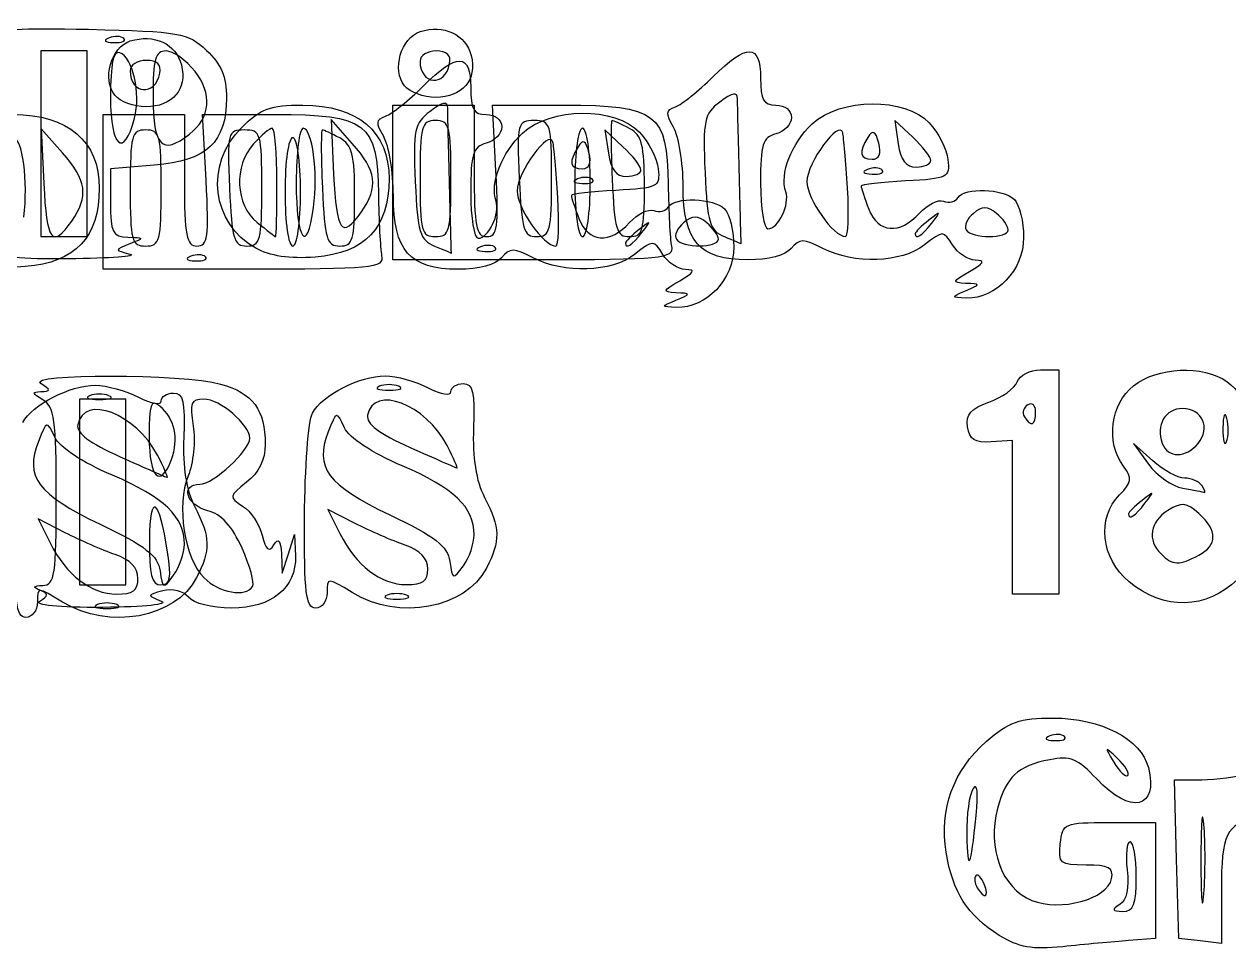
# Model space of a CAD drawing. Extents: x 2.03 to 5.39, y 7.1 to 8.91.
# Drawn here: x 2.988 to 3.507, y 7.125 to 7.524 of the extents above; entities that cross this region are included whole.
import ezdxf

# ---------------------------------------------------------------- set-up
doc = ezdxf.new("R2010")
doc.units = 0
doc.layers.add('Layer_1', color=7, linetype='CONTINUOUS')

msp = doc.modelspace()

# ---------------------------------------------------------------- linework, layer by layer
at = {"layer": 'Layer_1', "color": 7}
for p, q in [((3.031434, 7.517812), (3.031434, 7.517811)), ((3.00567, 7.512464), (2.99567, 7.512464)), ((2.99567, 7.512464), (2.99567, 7.472464)), ((3.01567, 7.512464), (3.00567, 7.512464)), ((3.01567, 7.472464), (3.01567, 7.512464)), ((3.171747, 7.506907), (3.171747, 7.506907)), ((3.046928, 7.502859), (3.046928, 7.502859)), ((3.152372, 7.497421), (3.152372, 7.497421)), ((3.027552, 7.493373), (3.027552, 7.493373)), ((3.147336, 7.455797), (3.147336, 7.489131)), ((3.147336, 7.489131), (3.164836, 7.489131)), ((3.164836, 7.489131), (3.182336, 7.489131)), ((3.182336, 7.489131), (3.182336, 7.460797)), ((3.191685, 7.460797), (3.190198, 7.489131)), ((3.190198, 7.489131), (3.221267, 7.489131)), ((3.022517, 7.451749), (3.022517, 7.485083)), ((3.022517, 7.485083), (3.040017, 7.485083)), ((3.036033, 7.483515), (3.036033, 7.483515)), ((3.040017, 7.485083), (3.057517, 7.485083)), ((3.057517, 7.485083), (3.057517, 7.456749)), ((3.066865, 7.456749), (3.065378, 7.485083)), ((3.065378, 7.485083), (3.096447, 7.485083)), ((3.005017, 7.468586), (2.99585, 7.478862)), ((2.99585, 7.478862), (2.996957, 7.455306)), ((3.129836, 7.472634), (3.12067, 7.48291)), ((3.12067, 7.48291), (3.121776, 7.459354)), ((3.24642, 7.471213), (3.238658, 7.478506)), ((3.238658, 7.478506), (3.240132, 7.468461)), ((3.37124, 7.475261), (3.363478, 7.482554)), ((3.363478, 7.482554), (3.364952, 7.472509)), ((3.059696, 7.476631), (3.059696, 7.476631)), ((2.99567, 7.472464), (2.99567, 7.432464)), ((3.01567, 7.432464), (3.01567, 7.472464)), ((3.01567, 7.472464), (3.01567, 7.472464)), ((3.231742, 7.468698), (3.231742, 7.468698)), ((3.356562, 7.472746), (3.356562, 7.472746)), ((3.044557, 7.463205), (3.02567, 7.461639)), ((3.379003, 7.465216), (3.379003, 7.465216)), ((3.02567, 7.461639), (3.02567, 7.447051)), ((3.172336, 7.457464), (3.172336, 7.457464)), ((3.21567, 7.457464), (3.21567, 7.457464)), ((3.254183, 7.461168), (3.254183, 7.461168)), ((3.296573, 7.458297), (3.296574, 7.458297)), ((3.3581, 7.461145), (3.3581, 7.461145)), ((3.047517, 7.453416), (3.047517, 7.453416)), ((3.09085, 7.453416), (3.09085, 7.453416)), ((3.097337, 7.455797), (3.097336, 7.455797)), ((3.147336, 7.422464), (3.147336, 7.455797)), ((3.147336, 7.455797), (3.147336, 7.455797)), ((3.171753, 7.454249), (3.171754, 7.454249)), ((3.232336, 7.455797), (3.232336, 7.455797)), ((3.23328, 7.457097), (3.23328, 7.457097)), ((3.25567, 7.454014), (3.25567, 7.454014)), ((3.34314, 7.453297), (3.34314, 7.453297)), ((3.022517, 7.418416), (3.022517, 7.451749)), ((3.022517, 7.451749), (3.022517, 7.451749)), ((3.107516, 7.451749), (3.107516, 7.451749)), ((3.13085, 7.449965), (3.13085, 7.449965)), ((3.21832, 7.449249), (3.218321, 7.449249)), ((3.113122, 7.444964), (3.113122, 7.444964)), ((3.133814, 7.443206), (3.133814, 7.443206)), ((3.008994, 7.439158), (3.008994, 7.439158)), ((3.379428, 7.438297), (3.379428, 7.438297)), ((2.99567, 7.432464), (3.00567, 7.432464)), ((3.00567, 7.432464), (3.01567, 7.432464)), ((3.254608, 7.434249), (3.254608, 7.434249)), ((3.412336, 7.435389), (3.412336, 7.435389)), ((3.088254, 7.427469), (3.088254, 7.427469)), ((3.191434, 7.427812), (3.191434, 7.427811)), ((3.287516, 7.431341), (3.287516, 7.431341)), ((3.066614, 7.423763), (3.066614, 7.423763)), ((3.207875, 7.422464), (3.147336, 7.422464)), ((3.083055, 7.418416), (3.022517, 7.418416)), ((3.394004, 7.409131), (3.394003, 7.409131)), ((3.269184, 7.405083), (3.269183, 7.405083)), ((3.426206, 7.375082), (3.434183, 7.375082)), ((3.434183, 7.375082), (3.434183, 7.326749)), ((3.149836, 7.368005), (3.149836, 7.368005)), ((3.022337, 7.362464), (3.012337, 7.362464)), ((3.012337, 7.362464), (3.012337, 7.322464)), ((3.032337, 7.362464), (3.022337, 7.362464)), ((3.025017, 7.363957), (3.025017, 7.363957)), ((3.032337, 7.322464), (3.032337, 7.362464)), ((3.424183, 7.356946), (3.424183, 7.356946)), ((3.506493, 7.354186), (3.506493, 7.354186)), ((3.414183, 7.344671), (3.40502, 7.344043)), ((3.414183, 7.311544), (3.414183, 7.344671)), ((3.474666, 7.335916), (3.466385, 7.343416)), ((3.466385, 7.343416), (3.472784, 7.334458)), ((3.494148, 7.343372), (3.494148, 7.343374)), ((3.045866, 7.338385), (3.045866, 7.338385)), ((3.170686, 7.342433), (3.170686, 7.342433)), ((3.051946, 7.336506), (3.051946, 7.336506)), ((3.012337, 7.322464), (3.012337, 7.282464)), ((3.032337, 7.282464), (3.032337, 7.322464)), ((3.032337, 7.322464), (3.032337, 7.322464)), ((3.434183, 7.326749), (3.434183, 7.278416)), ((3.49585, 7.325083), (3.49585, 7.325083)), ((3.471275, 7.317583), (3.471275, 7.317583)), ((3.131012, 7.308956), (3.119275, 7.31494)), ((3.119275, 7.31494), (3.124499, 7.304535)), ((3.006192, 7.304908), (2.994455, 7.310892)), ((2.994455, 7.310892), (2.999679, 7.300487)), ((3.109257, 7.311484), (3.109257, 7.311483)), ((3.414183, 7.311543), (3.414183, 7.311544)), ((3.414183, 7.278416), (3.414183, 7.311543)), ((3.102337, 7.295797), (3.105005, 7.304131)), ((3.105005, 7.304131), (3.105338, 7.294964)), ((3.182336, 7.304026), (3.182336, 7.304026)), ((3.050263, 7.296631), (3.050263, 7.296631)), ((3.057517, 7.299978), (3.057517, 7.299978)), ((3.099284, 7.295797), (3.099668, 7.287464)), ((3.099668, 7.287464), (3.102337, 7.295797)), ((3.494402, 7.295199), (3.494402, 7.2952)), ((3.162336, 7.289304), (3.162336, 7.289304)), ((3.012337, 7.282464), (3.022337, 7.282464)), ((3.022337, 7.282464), (3.032337, 7.282464)), ((3.037517, 7.285256), (3.037517, 7.285256)), ((3.086913, 7.281778), (3.086913, 7.281778)), ((3.464439, 7.283712), (3.464439, 7.283712)), ((3.15317, 7.278005), (3.15317, 7.278005)), ((3.424183, 7.278416), (3.414183, 7.278416)), ((3.434183, 7.278416), (3.424183, 7.278416)), ((2.995213, 7.275445), (2.995214, 7.275445)), ((3.02835, 7.273957), (3.02835, 7.273957)), ((3.436614, 7.217097), (3.436614, 7.217097)), ((3.459445, 7.207662), (3.459445, 7.207662)), ((3.4849, 7.164249), (3.48395, 7.198415)), ((3.48395, 7.198415), (3.49365, 7.198415)), ((3.398548, 7.183032), (3.398548, 7.183032)), ((3.45585, 7.180083), (3.47585, 7.180083)), ((3.47585, 7.180083), (3.47585, 7.155083)), ((3.496615, 7.17935), (3.496619, 7.17935)), ((3.48585, 7.130082), (3.4849, 7.164249)), ((3.467516, 7.156749), (3.467516, 7.156749)), ((3.402, 7.15356), (3.402, 7.15356)), ((3.47585, 7.155083), (3.47585, 7.130083)), ((3.504183, 7.15112), (3.504183, 7.127973)), ((3.408531, 7.13145), (3.408531, 7.13145)), ((3.47585, 7.130083), (3.464183, 7.129202)), ((3.495016, 7.129028), (3.48585, 7.130082)), ((3.504183, 7.127973), (3.495016, 7.129028))]:
    msp.add_line(p, q, dxfattribs=at)
for points in [[(2.979004, 7.519343), (2.975476, 7.521772), (2.986442, 7.522493), (3.016237, 7.521792)], [(3.016237, 7.521792), (3.055651, 7.520864), (3.059045, 7.520258), (3.067071, 7.512716)], [(3.034191, 7.516752), (3.044383, 7.519987), (3.053944, 7.515529), (3.056214, 7.506484)], [(3.152372, 7.497421), (3.146793, 7.504143), (3.150781, 7.518188), (3.159011, 7.5208)], [(3.159011, 7.5208), (3.169203, 7.524035), (3.178764, 7.519577), (3.181034, 7.510532)], [(3.027552, 7.493373), (3.021973, 7.500095), (3.025961, 7.51414), (3.034191, 7.516752)], [(3.025045, 7.518075), (3.022386, 7.51701), (3.023176, 7.516221), (3.027059, 7.516061)], [(3.031434, 7.517811), (3.030326, 7.518919), (3.027451, 7.519037), (3.025045, 7.518075)], [(3.027059, 7.516061), (3.030573, 7.515916), (3.032541, 7.516704), (3.031434, 7.517812)], [(3.28517, 7.501333), (3.299804, 7.51592), (3.30567, 7.515767), (3.30567, 7.500798)], [(3.029655, 7.511691), (3.026851, 7.512626), (3.02567, 7.506927), (3.02567, 7.492464)], [(3.036033, 7.483515), (3.038861, 7.494089), (3.035303, 7.509809), (3.029655, 7.511691)], [(3.049594, 7.512464), (3.044983, 7.512464), (3.044003, 7.50896), (3.044003, 7.492464)], [(3.062153, 7.503607), (3.058321, 7.508478), (3.05267, 7.512464), (3.049594, 7.512464)], [(3.067071, 7.512716), (3.073321, 7.506843), (3.07567, 7.501253), (3.07567, 7.492252)], [(3.165914, 7.512464), (3.162113, 7.512464), (3.159003, 7.510464), (3.159003, 7.50802)], [(3.16035, 7.497285), (3.174984, 7.511872), (3.18085, 7.511719), (3.18085, 7.496749)], [(3.181034, 7.510532), (3.183684, 7.499972), (3.1773, 7.492464), (3.16567, 7.492464)], [(3.171747, 7.506907), (3.172474, 7.510654), (3.170574, 7.512464), (3.165914, 7.512464)], [(3.041094, 7.508416), (3.037293, 7.508416), (3.034183, 7.506416), (3.034183, 7.503972)], [(3.056214, 7.506484), (3.058865, 7.495924), (3.05248, 7.488416), (3.04085, 7.488416)], [(3.046928, 7.502859), (3.047654, 7.506606), (3.045754, 7.508416), (3.041094, 7.508416)], [(3.159003, 7.50802), (3.159003, 7.497811), (3.169801, 7.496868), (3.171747, 7.506907)], [(3.034183, 7.503972), (3.034183, 7.493762), (3.044981, 7.49282), (3.046928, 7.502859)], [(3.059696, 7.476631), (3.068786, 7.483776), (3.069716, 7.493992), (3.062153, 7.503607)], [(3.269003, 7.488435), (3.271753, 7.489408), (3.279028, 7.495211), (3.28517, 7.501333)], [(3.30567, 7.500798), (3.30567, 7.491353), (3.30694, 7.489131), (3.312336, 7.489131)], [(3.144183, 7.484387), (3.146933, 7.485359), (3.154208, 7.491163), (3.16035, 7.497285)], [(3.16567, 7.492464), (3.160619, 7.492464), (3.154635, 7.494695), (3.152372, 7.497421)], [(3.18085, 7.496749), (3.18085, 7.487305), (3.18212, 7.485083), (3.187517, 7.485083)], [(3.29574, 7.491786), (3.295685, 7.494947), (3.293653, 7.494591), (3.28817, 7.490465)], [(3.02567, 7.492464), (3.02567, 7.470773), (3.031321, 7.465893), (3.036033, 7.483515)], [(3.04085, 7.488416), (3.035799, 7.488416), (3.029815, 7.490647), (3.027552, 7.493373)], [(3.044003, 7.492464), (3.044003, 7.471332), (3.047924, 7.467377), (3.059696, 7.476631)], [(3.07567, 7.492252), (3.07567, 7.473109), (3.06706, 7.465071), (3.044557, 7.463205)], [(3.08208, 7.479387), (3.090251, 7.487558), (3.094514, 7.489131), (3.108491, 7.489131)], [(3.108491, 7.489131), (3.13226, 7.489131), (3.14567, 7.47767), (3.14567, 7.457354)], [(3.17092, 7.487738), (3.170865, 7.490899), (3.168833, 7.490543), (3.16335, 7.486416)], [(3.203138, 7.477034), (3.215321, 7.488325), (3.243088, 7.48856), (3.253516, 7.47746)], [(3.221267, 7.489131), (3.260939, 7.489131), (3.26555, 7.485604), (3.265925, 7.454964)], [(3.28817, 7.490465), (3.281367, 7.485345), (3.280772, 7.482523), (3.281774, 7.460101)], [(3.296574, 7.458297), (3.296154, 7.474339), (3.295779, 7.489409), (3.29574, 7.491786)], [(3.312336, 7.489131), (3.316214, 7.489131), (3.319003, 7.486909), (3.319003, 7.483819)], [(3.327958, 7.481082), (3.340141, 7.492373), (3.367908, 7.492608), (3.378335, 7.481508)], [(2.983671, 7.485083), (3.007441, 7.485083), (3.02085, 7.473622), (3.02085, 7.453306)], [(3.096447, 7.485083), (3.136119, 7.485083), (3.14073, 7.481555), (3.141105, 7.450916)], [(3.14335, 7.475563), (3.139891, 7.481422), (3.140032, 7.48292), (3.144183, 7.484387)], [(3.16335, 7.486416), (3.156547, 7.481297), (3.155952, 7.478475), (3.156954, 7.456053)], [(3.171754, 7.454249), (3.171334, 7.470291), (3.170959, 7.485361), (3.17092, 7.487738)], [(3.187517, 7.485083), (3.191394, 7.485083), (3.194183, 7.482861), (3.194183, 7.479771)], [(3.26817, 7.479612), (3.264711, 7.48547), (3.264852, 7.486969), (3.269003, 7.488435)], [(3.319003, 7.483819), (3.319003, 7.480897), (3.316003, 7.477722), (3.312336, 7.476763)], [(3.04085, 7.478416), (3.034776, 7.478416), (3.034183, 7.476194), (3.034183, 7.453416)], [(3.047517, 7.453416), (3.047517, 7.476194), (3.046924, 7.478416), (3.04085, 7.478416)], [(3.088254, 7.427469), (3.0692, 7.43821), (3.066193, 7.4635), (3.08208, 7.479387)], [(3.08335, 7.478424), (3.07614, 7.47843), (3.075892, 7.477463), (3.076946, 7.453424)], [(3.09085, 7.453416), (3.09085, 7.477117), (3.09046, 7.478416), (3.08335, 7.478424)], [(3.095353, 7.479131), (3.094262, 7.479131), (3.090637, 7.476111), (3.087297, 7.472421)], [(3.097336, 7.455797), (3.097336, 7.468631), (3.096444, 7.479131), (3.095353, 7.479131)], [(3.108625, 7.479131), (3.107, 7.479131), (3.10567, 7.468631), (3.10567, 7.455797)], [(3.113122, 7.444964), (3.115149, 7.460196), (3.112657, 7.479131), (3.108625, 7.479131)], [(3.116902, 7.478424), (3.116323, 7.478427), (3.116343, 7.467178), (3.116947, 7.453424)], [(3.124402, 7.474965), (3.120856, 7.476863), (3.117481, 7.47842), (3.116902, 7.478424)], [(3.16567, 7.482464), (3.159596, 7.482464), (3.159003, 7.480242), (3.159003, 7.457464)], [(3.172336, 7.457464), (3.172336, 7.480242), (3.171744, 7.482464), (3.16567, 7.482464)], [(3.194183, 7.479771), (3.194183, 7.476849), (3.191183, 7.473674), (3.187517, 7.472715)], [(3.20817, 7.482472), (3.20096, 7.482479), (3.200712, 7.481511), (3.201766, 7.457472)], [(3.216256, 7.473139), (3.21472, 7.479183), (3.20085, 7.460304), (3.20085, 7.452169)], [(3.21567, 7.457464), (3.21567, 7.481166), (3.21528, 7.482465), (3.20817, 7.482472)], [(3.229003, 7.479131), (3.227098, 7.479131), (3.22567, 7.469131), (3.22567, 7.455797)], [(3.232336, 7.455797), (3.232336, 7.469131), (3.230908, 7.479131), (3.229003, 7.479131)], [(3.241722, 7.482472), (3.241143, 7.482475), (3.241163, 7.471226), (3.241767, 7.457472)], [(3.249222, 7.479014), (3.245676, 7.480911), (3.242301, 7.482468), (3.241722, 7.482472)], [(3.25567, 7.454014), (3.25567, 7.471907), (3.254576, 7.476148), (3.249222, 7.479014)], [(3.272336, 7.454176), (3.272336, 7.464284), (3.270461, 7.47573), (3.26817, 7.479612)], [(3.316561, 7.451774), (3.313828, 7.459412), (3.319041, 7.472818), (3.327958, 7.481082)], [(3.341076, 7.477187), (3.33954, 7.483231), (3.32567, 7.464353), (3.32567, 7.456217)], [(3.356562, 7.472746), (3.35518, 7.478029), (3.354069, 7.478628), (3.351925, 7.475246)], [(3.378335, 7.481508), (3.382274, 7.477316), (3.38591, 7.470191), (3.386416, 7.465675)], [(2.988302, 7.440916), (2.99033, 7.456148), (2.987837, 7.475083), (2.983805, 7.475083)], [(3.104183, 7.475083), (3.102278, 7.475083), (3.10085, 7.465083), (3.10085, 7.451749)], [(3.107516, 7.451749), (3.107516, 7.465083), (3.106088, 7.475083), (3.104183, 7.475083)], [(3.13085, 7.449965), (3.13085, 7.467859), (3.129756, 7.4721), (3.124402, 7.474965)], [(3.147517, 7.450128), (3.147517, 7.460236), (3.145642, 7.471682), (3.14335, 7.475563)], [(3.191741, 7.447726), (3.189008, 7.455364), (3.194222, 7.46877), (3.203138, 7.477034)], [(3.218321, 7.449249), (3.217612, 7.460708), (3.216683, 7.471458), (3.216256, 7.473139)], [(3.231742, 7.468698), (3.23036, 7.473981), (3.229249, 7.47458), (3.227105, 7.471198)], [(3.253516, 7.47746), (3.257454, 7.473268), (3.261091, 7.466143), (3.261597, 7.461627)], [(3.312336, 7.476763), (3.306623, 7.475269), (3.30567, 7.472217), (3.30567, 7.455409)], [(3.34314, 7.453297), (3.342432, 7.464756), (3.341503, 7.475506), (3.341076, 7.477187)], [(3.351925, 7.475246), (3.347819, 7.468768), (3.348374, 7.465797), (3.353691, 7.465797)], [(3.379003, 7.465216), (3.379003, 7.46673), (3.37551, 7.47125), (3.37124, 7.475261)], [(3.008994, 7.439158), (3.016418, 7.449757), (3.015455, 7.456885), (3.005017, 7.468586)], [(3.087297, 7.472421), (3.078696, 7.462917), (3.079447, 7.446198), (3.088817, 7.438611)], [(3.133814, 7.443206), (3.141238, 7.453805), (3.140275, 7.460933), (3.129836, 7.472634)], [(3.187517, 7.472715), (3.181803, 7.471221), (3.18085, 7.468169), (3.18085, 7.451361)], [(3.227105, 7.471198), (3.222999, 7.46472), (3.223554, 7.461749), (3.228871, 7.461749)], [(3.228871, 7.461749), (3.231981, 7.461749), (3.232948, 7.464088), (3.231742, 7.468698)], [(3.240132, 7.468461), (3.241174, 7.461361), (3.24345, 7.458416), (3.247895, 7.458416)], [(3.254183, 7.461168), (3.254183, 7.462682), (3.25069, 7.467202), (3.24642, 7.471213)], [(3.353691, 7.465797), (3.356801, 7.465797), (3.357767, 7.468136), (3.356562, 7.472746)], [(3.364952, 7.472509), (3.365994, 7.465409), (3.36827, 7.462464), (3.372715, 7.462464)], [(3.386416, 7.465675), (3.387289, 7.457892), (3.386339, 7.457412), (3.36817, 7.456465)], [(3.372715, 7.462464), (3.376173, 7.462464), (3.379003, 7.463703), (3.379003, 7.465216)], [(3.121776, 7.459354), (3.122947, 7.434444), (3.125386, 7.431173), (3.133814, 7.443206)], [(3.159003, 7.457464), (3.159003, 7.434686), (3.159595, 7.432464), (3.16567, 7.432464)], [(3.16567, 7.432464), (3.171744, 7.432464), (3.172336, 7.434686), (3.172336, 7.457464)], [(3.182336, 7.460797), (3.182336, 7.436863), (3.183178, 7.432464), (3.187754, 7.432464)], [(3.187754, 7.432464), (3.192448, 7.432464), (3.192974, 7.436253), (3.191685, 7.460797)], [(3.201766, 7.457472), (3.202734, 7.43541), (3.203617, 7.432464), (3.209266, 7.432464)], [(3.209266, 7.432464), (3.215013, 7.432464), (3.21567, 7.435029), (3.21567, 7.457464)], [(3.23328, 7.457097), (3.232173, 7.458204), (3.229298, 7.458323), (3.226892, 7.45736)], [(3.241767, 7.457472), (3.242734, 7.43541), (3.243618, 7.432464), (3.249267, 7.432464)], [(3.261597, 7.461627), (3.262469, 7.453844), (3.261519, 7.453364), (3.24335, 7.452417)], [(3.247895, 7.458416), (3.251353, 7.458416), (3.254183, 7.459655), (3.254183, 7.461168)], [(3.281774, 7.460101), (3.282743, 7.438401), (3.283761, 7.435026), (3.290107, 7.432468)], [(3.297336, 7.429342), (3.297336, 7.429225), (3.296993, 7.442256), (3.296573, 7.458297)], [(3.351711, 7.461408), (3.349052, 7.460344), (3.349842, 7.459554), (3.353725, 7.459394)], [(3.3581, 7.461145), (3.356993, 7.462252), (3.354118, 7.462371), (3.351711, 7.461408)], [(3.353725, 7.459394), (3.357239, 7.45925), (3.359208, 7.460037), (3.3581, 7.461145)], [(3.02085, 7.453306), (3.02085, 7.432219), (3.010521, 7.421292), (2.988987, 7.419597)], [(2.996957, 7.455306), (2.998127, 7.430396), (3.000566, 7.427125), (3.008994, 7.439158)], [(3.034183, 7.453416), (3.034183, 7.430638), (3.034775, 7.428416), (3.04085, 7.428416)], [(3.04085, 7.428416), (3.046924, 7.428416), (3.047517, 7.430638), (3.047517, 7.453416)], [(3.057517, 7.456749), (3.057517, 7.432815), (3.058358, 7.428416), (3.062934, 7.428416)], [(3.062934, 7.428416), (3.067628, 7.428416), (3.068154, 7.432205), (3.066865, 7.456749)], [(3.076946, 7.453424), (3.077914, 7.431362), (3.078797, 7.428416), (3.084446, 7.428416)], [(3.084446, 7.428416), (3.090193, 7.428416), (3.09085, 7.430981), (3.09085, 7.453416)], [(3.096872, 7.432464), (3.097128, 7.432464), (3.097337, 7.442964), (3.097337, 7.455797)], [(3.10567, 7.455797), (3.10567, 7.430947), (3.110351, 7.424142), (3.113122, 7.444964)], [(3.14567, 7.457354), (3.14567, 7.436267), (3.135341, 7.42534), (3.113807, 7.423645)], [(3.116947, 7.453424), (3.117914, 7.431362), (3.118798, 7.428416), (3.124447, 7.428416)], [(3.156954, 7.456053), (3.157923, 7.434353), (3.158941, 7.430978), (3.165287, 7.42842)], [(3.172517, 7.425294), (3.172517, 7.425177), (3.172173, 7.438208), (3.171753, 7.454249)], [(3.24335, 7.452417), (3.232808, 7.451867), (3.224183, 7.450839), (3.224183, 7.450134)], [(3.226892, 7.45736), (3.224232, 7.456295), (3.225022, 7.455506), (3.228905, 7.455346)], [(3.22567, 7.455797), (3.22567, 7.442464), (3.227098, 7.432464), (3.229003, 7.432464)], [(3.228905, 7.455346), (3.232419, 7.455202), (3.234388, 7.455989), (3.23328, 7.457097)], [(3.229003, 7.432464), (3.230908, 7.432464), (3.232336, 7.442464), (3.232336, 7.455797)], [(3.249267, 7.432464), (3.254922, 7.432464), (3.25567, 7.434982), (3.25567, 7.454014)], [(3.265925, 7.454964), (3.266065, 7.443506), (3.266683, 7.431506), (3.267296, 7.428297)], [(3.300262, 7.422464), (3.279409, 7.422464), (3.272336, 7.430496), (3.272336, 7.454176)], [(3.30567, 7.455409), (3.30567, 7.444623), (3.307117, 7.435798), (3.308886, 7.435798)], [(3.32567, 7.456217), (3.32567, 7.448694), (3.337031, 7.432464), (3.342297, 7.432464)], [(3.342297, 7.432464), (3.343469, 7.432464), (3.343849, 7.441839), (3.34314, 7.453297)], [(3.36817, 7.456465), (3.357628, 7.455915), (3.349003, 7.454887), (3.349003, 7.454182)], [(3.349003, 7.454182), (3.349003, 7.453476), (3.350466, 7.449051), (3.352254, 7.444348)], [(3.39076, 7.449277), (3.393552, 7.453794), (3.410232, 7.453235), (3.415003, 7.448464)], [(3.02567, 7.447051), (3.02567, 7.434215), (3.02657, 7.432436), (3.03317, 7.43223)], [(3.10085, 7.451749), (3.10085, 7.438416), (3.102278, 7.428416), (3.104183, 7.428416)], [(3.104183, 7.428416), (3.106088, 7.428416), (3.107516, 7.438416), (3.107516, 7.451749)], [(3.124447, 7.428416), (3.130102, 7.428416), (3.13085, 7.430934), (3.13085, 7.449965)], [(3.141105, 7.450916), (3.141245, 7.439458), (3.141863, 7.427458), (3.142477, 7.424249)], [(3.175442, 7.418416), (3.154589, 7.418416), (3.147517, 7.426448), (3.147517, 7.450128)], [(3.18085, 7.451361), (3.18085, 7.440575), (3.182297, 7.431749), (3.184066, 7.431749)], [(3.184066, 7.431749), (3.188483, 7.431749), (3.193626, 7.442455), (3.191741, 7.447726)], [(3.20085, 7.452169), (3.20085, 7.444646), (3.212211, 7.428416), (3.217477, 7.428416)], [(3.217477, 7.428416), (3.218649, 7.428416), (3.219029, 7.437791), (3.21832, 7.449249)], [(3.224183, 7.450134), (3.224183, 7.449428), (3.225646, 7.445003), (3.227434, 7.4403)], [(3.26594, 7.445228), (3.268732, 7.449746), (3.285412, 7.449187), (3.290183, 7.444416)], [(3.308886, 7.435798), (3.313303, 7.435798), (3.318446, 7.446503), (3.316561, 7.451774)], [(3.374109, 7.442582), (3.377486, 7.446313), (3.382171, 7.448629), (3.384519, 7.447727)], [(3.384519, 7.447727), (3.386868, 7.446826), (3.389676, 7.447523), (3.39076, 7.449277)], [(3.415003, 7.448464), (3.417203, 7.446264), (3.419003, 7.438873), (3.419003, 7.43204)], [(3.24929, 7.438534), (3.252666, 7.442265), (3.257351, 7.444581), (3.259699, 7.443679)], [(3.259699, 7.443679), (3.262048, 7.442778), (3.264856, 7.443475), (3.26594, 7.445228)], [(3.290183, 7.444416), (3.292383, 7.442216), (3.294183, 7.434825), (3.294183, 7.427991)], [(3.352254, 7.444348), (3.356192, 7.433989), (3.365642, 7.433225), (3.374109, 7.442582)], [(3.379428, 7.438297), (3.383574, 7.443584), (3.383457, 7.443702), (3.37817, 7.439556)], [(3.397373, 7.442497), (3.394643, 7.440232), (3.393232, 7.437048), (3.394236, 7.435423)], [(3.407336, 7.442464), (3.403365, 7.44576), (3.401315, 7.445766), (3.397373, 7.442497)], [(3.412336, 7.435389), (3.412336, 7.436998), (3.410086, 7.440182), (3.407336, 7.442464)], [(3.088817, 7.438611), (3.092992, 7.43523), (3.096617, 7.432464), (3.096872, 7.432464)], [(3.227434, 7.4403), (3.231372, 7.429941), (3.240822, 7.429177), (3.24929, 7.438534)], [(3.254608, 7.434249), (3.258755, 7.439536), (3.258637, 7.439654), (3.25335, 7.435508)], [(3.272553, 7.438449), (3.269823, 7.436184), (3.268412, 7.433), (3.269417, 7.431375)], [(3.282517, 7.438416), (3.278545, 7.441712), (3.276495, 7.441718), (3.272553, 7.438449)], [(3.287516, 7.431341), (3.287516, 7.43295), (3.285267, 7.436134), (3.282517, 7.438416)], [(3.37817, 7.439556), (3.374961, 7.43704), (3.372336, 7.434415), (3.372336, 7.433723)], [(3.372336, 7.433723), (3.372336, 7.430979), (3.375074, 7.432745), (3.379428, 7.438297)], [(3.03317, 7.43223), (3.04028, 7.432008), (3.040323, 7.431858), (3.034004, 7.429346)], [(3.25335, 7.435508), (3.250142, 7.432992), (3.247517, 7.430367), (3.247517, 7.429675)], [(3.247517, 7.429675), (3.247517, 7.426931), (3.250254, 7.428697), (3.254608, 7.434249)], [(3.290107, 7.432468), (3.294083, 7.430865), (3.297336, 7.429458), (3.297336, 7.429342)], [(3.332506, 7.427376), (3.324138, 7.431704), (3.322522, 7.431704), (3.31893, 7.427376)], [(3.388392, 7.42887), (3.384446, 7.435189), (3.384281, 7.435189), (3.376248, 7.42887)], [(3.394236, 7.435423), (3.396605, 7.43159), (3.412336, 7.431564), (3.412336, 7.435389)], [(3.419003, 7.43204), (3.419003, 7.418155), (3.407128, 7.405609), (3.394387, 7.406032)], [(3.034004, 7.429346), (3.027337, 7.426696), (3.027337, 7.426696), (3.034004, 7.424967)], [(3.113807, 7.423645), (3.103034, 7.422797), (3.094195, 7.424119), (3.088254, 7.427469)], [(3.165287, 7.42842), (3.169263, 7.426817), (3.172517, 7.42541), (3.172517, 7.425294)], [(3.185045, 7.428075), (3.182386, 7.42701), (3.183175, 7.426221), (3.187059, 7.426061)], [(3.191434, 7.427811), (3.190326, 7.428919), (3.187451, 7.429037), (3.185045, 7.428075)], [(3.187059, 7.426061), (3.190573, 7.425916), (3.192541, 7.426704), (3.191434, 7.427812)], [(3.207686, 7.423328), (3.199318, 7.427656), (3.197702, 7.427656), (3.19411, 7.423328)], [(3.267296, 7.428297), (3.268326, 7.422915), (3.263734, 7.422464), (3.207875, 7.422464)], [(3.263572, 7.424822), (3.259626, 7.431141), (3.259461, 7.431141), (3.251428, 7.424822)], [(3.269417, 7.431375), (3.271785, 7.427542), (3.287516, 7.427516), (3.287516, 7.431341)], [(3.294183, 7.427991), (3.294183, 7.414107), (3.282308, 7.40156), (3.269567, 7.401984)], [(3.31893, 7.427376), (3.316475, 7.424418), (3.30905, 7.422464), (3.300262, 7.422464)], [(3.376248, 7.42887), (3.366435, 7.421151), (3.345901, 7.42045), (3.332506, 7.427376)], [(3.398198, 7.422346), (3.395005, 7.422413), (3.390593, 7.425347), (3.388392, 7.42887)], [(2.988987, 7.419597), (2.978214, 7.418749), (2.969375, 7.420071), (2.963434, 7.423421)], [(3.007337, 7.422902), (2.98747, 7.422702), (2.975839, 7.42373), (2.978548, 7.425445)], [(3.034004, 7.424967), (3.03767, 7.424016), (3.02567, 7.423086), (3.007337, 7.422902)], [(3.060225, 7.424027), (3.057566, 7.422962), (3.058356, 7.422173), (3.062239, 7.422013)], [(3.066614, 7.423763), (3.065506, 7.424871), (3.062631, 7.424989), (3.060225, 7.424027)], [(3.062239, 7.422013), (3.065753, 7.421868), (3.067721, 7.422656), (3.066614, 7.423763)], [(3.142477, 7.424249), (3.143507, 7.418867), (3.138914, 7.418416), (3.083055, 7.418416)], [(3.19411, 7.423328), (3.191655, 7.42037), (3.18423, 7.418416), (3.175442, 7.418416)], [(3.251428, 7.424822), (3.241615, 7.417103), (3.221081, 7.416402), (3.207686, 7.423328)], [(3.273378, 7.418298), (3.270185, 7.418365), (3.265773, 7.421299), (3.263572, 7.424822)], [(3.39567, 7.417464), (3.401989, 7.421077), (3.4026, 7.422256), (3.398198, 7.422346)], [(3.27085, 7.413416), (3.277169, 7.417029), (3.27778, 7.418208), (3.273378, 7.418298)], [(3.394003, 7.412348), (3.38801, 7.412665), (3.388179, 7.413182), (3.39567, 7.417464)], [(3.269183, 7.4083), (3.263191, 7.408617), (3.263359, 7.409134), (3.27085, 7.413416)], [(3.394003, 7.409131), (3.40067, 7.411996), (3.40067, 7.411996), (3.394003, 7.412348)], [(3.269183, 7.405083), (3.27585, 7.407947), (3.27585, 7.407947), (3.269183, 7.4083)], [(3.394387, 7.406032), (3.387494, 7.406261), (3.387485, 7.40633), (3.394004, 7.409131)], [(3.269567, 7.401984), (3.262674, 7.402213), (3.262666, 7.402282), (3.269184, 7.405083)], [(3.41625, 7.369924), (3.417339, 7.372761), (3.421819, 7.375082), (3.426206, 7.375082)], [(3.466299, 7.368174), (3.476711, 7.376364), (3.496218, 7.377288), (3.506511, 7.370079)], [(2.99567, 7.369131), (2.988719, 7.373623), (3.056885, 7.373478), (3.073131, 7.368966)], [(3.112685, 7.356448), (3.116825, 7.364185), (3.133014, 7.372464), (3.144003, 7.372464)], [(3.144003, 7.372464), (3.148769, 7.372464), (3.157093, 7.370176), (3.162502, 7.367379)], [(3.404046, 7.361202), (3.40967, 7.363162), (3.415162, 7.367087), (3.41625, 7.369924)], [(3.506511, 7.370079), (3.516532, 7.363059), (3.519487, 7.346921), (3.512659, 7.336499)], [(2.987865, 7.3524), (2.992006, 7.360137), (3.008194, 7.368416), (3.019183, 7.368416)], [(2.996503, 7.362197), (2.991904, 7.364876), (2.991728, 7.365627), (2.99567, 7.365747)], [(2.99567, 7.365747), (3.000114, 7.365883), (3.000114, 7.366258), (2.99567, 7.369131)], [(3.045866, 7.338385), (3.036617, 7.35627), (3.014164, 7.364828), (3.011587, 7.35145)], [(3.025017, 7.363957), (3.022725, 7.364881), (3.018975, 7.364881), (3.016683, 7.363957)], [(3.019183, 7.368416), (3.023949, 7.368416), (3.032273, 7.366127), (3.037682, 7.36333)], [(3.047517, 7.361664), (3.047517, 7.363544), (3.049873, 7.365083), (3.052752, 7.365083)], [(3.052752, 7.365083), (3.056993, 7.365083), (3.057842, 7.361441), (3.057219, 7.345916)], [(3.073131, 7.368966), (3.086976, 7.365121), (3.092336, 7.357853), (3.092336, 7.342925)], [(3.170686, 7.342433), (3.161437, 7.360318), (3.138983, 7.368876), (3.136407, 7.355498)], [(3.141503, 7.368005), (3.139211, 7.367081), (3.141086, 7.366324), (3.14567, 7.366324)], [(3.149836, 7.368005), (3.147545, 7.368929), (3.143795, 7.368929), (3.141503, 7.368005)], [(3.14567, 7.366324), (3.150253, 7.366324), (3.152128, 7.36708), (3.149836, 7.368005)], [(3.162502, 7.367379), (3.168139, 7.364463), (3.172336, 7.363752), (3.172336, 7.365712)], [(3.172336, 7.365712), (3.172336, 7.367592), (3.174693, 7.369131), (3.177572, 7.369131)], [(3.177572, 7.369131), (3.181813, 7.369131), (3.182662, 7.365489), (3.182039, 7.349964)], [(3.462009, 7.333546), (3.45437, 7.343994), (3.456401, 7.360388), (3.466299, 7.368174)], [(3.002337, 7.320632), (3.002337, 7.353465), (3.001521, 7.359274), (2.996503, 7.362197)], [(3.016683, 7.363957), (3.014392, 7.363032), (3.016267, 7.362276), (3.02085, 7.362276)], [(3.02085, 7.362276), (3.025433, 7.362276), (3.027308, 7.363032), (3.025017, 7.363957)], [(3.037682, 7.36333), (3.043319, 7.360415), (3.047517, 7.359704), (3.047517, 7.361664)], [(3.046976, 7.35943), (3.043115, 7.362634), (3.042336, 7.360416), (3.042336, 7.346206)], [(3.051946, 7.336506), (3.055218, 7.345352), (3.053305, 7.354178), (3.046976, 7.35943)], [(3.065879, 7.362464), (3.060367, 7.362464), (3.059698, 7.360765), (3.061307, 7.350853)], [(3.08567, 7.345646), (3.08567, 7.351479), (3.072743, 7.362464), (3.065879, 7.362464)], [(3.394839, 7.350527), (3.394071, 7.355892), (3.396331, 7.358513), (3.404046, 7.361202)], [(3.420795, 7.360049), (3.418932, 7.358898), (3.418271, 7.356559), (3.419325, 7.354852)], [(3.424183, 7.356946), (3.424183, 7.359804), (3.422659, 7.361201), (3.420795, 7.360049)], [(3.109257, 7.311483), (3.109392, 7.332943), (3.110934, 7.353177), (3.112685, 7.356448)], [(3.126454, 7.35016), (3.123091, 7.357399), (3.123029, 7.357383), (3.11946, 7.348331)], [(3.136407, 7.355498), (3.135722, 7.351939), (3.141552, 7.347534), (3.154702, 7.341676)], [(3.419325, 7.354852), (3.422183, 7.350229), (3.424183, 7.351091), (3.424183, 7.356946)], [(3.487516, 7.358416), (3.479954, 7.358416), (3.47573, 7.351212), (3.478722, 7.343416)], [(3.494148, 7.343374), (3.499686, 7.350047), (3.495997, 7.358416), (3.487516, 7.358416)], [(3.506493, 7.354186), (3.505647, 7.357429), (3.504901, 7.355583), (3.504833, 7.350083)], [(3.50637, 7.344186), (3.507283, 7.346443), (3.507338, 7.350943), (3.506493, 7.354186)], [(3.001634, 7.346112), (2.998271, 7.353351), (2.998209, 7.353335), (2.99464, 7.344283)], [(3.011587, 7.35145), (3.010902, 7.347891), (3.016732, 7.343486), (3.029882, 7.337628)], [(3.061307, 7.350853), (3.062343, 7.344466), (3.061351, 7.334802), (3.059105, 7.329377)], [(3.151321, 7.333729), (3.138344, 7.339244), (3.128505, 7.345746), (3.126454, 7.35016)], [(3.182039, 7.349964), (3.181531, 7.337306), (3.183149, 7.327175), (3.186803, 7.32013)], [(3.40502, 7.344043), (3.397959, 7.34356), (3.395623, 7.345048), (3.394839, 7.350527)], [(3.504833, 7.350083), (3.504766, 7.344583), (3.505456, 7.341929), (3.50637, 7.344186)], [(2.99464, 7.344283), (2.988628, 7.329029), (2.994237, 7.32148), (3.021174, 7.308573)], [(3.026502, 7.329681), (3.013525, 7.335196), (3.003685, 7.341698), (3.001634, 7.346112)], [(3.042336, 7.346206), (3.042336, 7.328485), (3.047173, 7.323603), (3.051946, 7.336506)], [(3.057219, 7.345916), (3.056711, 7.333258), (3.058329, 7.323127), (3.061983, 7.316082)], [(3.064155, 7.325797), (3.069955, 7.325797), (3.08567, 7.340295), (3.08567, 7.345646)], [(3.11946, 7.348331), (3.113448, 7.333077), (3.119057, 7.325528), (3.145994, 7.312621)], [(3.478722, 7.343416), (3.481177, 7.337017), (3.488855, 7.336996), (3.494148, 7.343372)], [(3.050102, 7.328722), (3.050608, 7.328553), (3.048701, 7.332902), (3.045866, 7.338385)], [(3.092336, 7.342925), (3.092336, 7.336358), (3.089596, 7.330793), (3.084321, 7.326643)], [(3.154702, 7.341676), (3.165318, 7.336946), (3.174417, 7.332939), (3.174922, 7.33277)], [(3.174922, 7.33277), (3.175428, 7.332602), (3.173521, 7.33695), (3.170686, 7.342433)], [(3.029882, 7.337628), (3.040498, 7.332898), (3.049597, 7.328891), (3.050102, 7.328722)], [(3.182336, 7.304026), (3.182336, 7.315903), (3.173618, 7.324253), (3.151321, 7.333729)], [(3.460343, 7.321242), (3.465637, 7.326536), (3.465871, 7.328265), (3.462009, 7.333546)], [(3.472784, 7.334458), (3.476304, 7.329531), (3.482933, 7.324881), (3.487516, 7.324124)], [(3.488368, 7.328416), (3.485386, 7.328416), (3.47922, 7.331791), (3.474666, 7.335916)], [(3.057517, 7.299978), (3.057517, 7.311855), (3.048798, 7.320205), (3.026502, 7.329681)], [(3.059105, 7.329377), (3.053911, 7.316839), (3.057515, 7.293952), (3.066022, 7.285445)], [(3.49585, 7.325083), (3.494717, 7.326916), (3.49135, 7.328416), (3.488368, 7.328416)], [(3.050263, 7.296631), (3.04669, 7.320156), (3.04255, 7.322801), (3.042438, 7.301631)], [(3.067552, 7.314375), (3.058353, 7.316683), (3.055643, 7.325797), (3.064155, 7.325797)], [(3.084321, 7.326643), (3.076632, 7.320595), (3.076561, 7.320178), (3.082587, 7.316414)], [(3.471275, 7.317583), (3.475421, 7.32287), (3.475303, 7.322987), (3.470016, 7.318841)], [(3.487516, 7.324124), (3.4921, 7.323367), (3.496313, 7.322523), (3.49688, 7.322249)], [(3.49688, 7.322249), (3.497446, 7.321974), (3.49698, 7.323249), (3.49585, 7.325083)], [(2.996503, 7.282201), (3.001704, 7.282435), (3.002337, 7.286604), (3.002337, 7.320632)], [(3.186803, 7.32013), (3.193572, 7.30708), (3.193716, 7.301467), (3.187587, 7.289614)], [(3.464439, 7.283712), (3.452274, 7.293949), (3.450382, 7.311281), (3.460343, 7.321242)], [(3.470016, 7.318841), (3.466808, 7.316325), (3.464183, 7.3137), (3.464183, 7.313008)], [(3.464183, 7.313008), (3.464183, 7.310264), (3.46692, 7.31203), (3.471275, 7.317583)], [(3.494502, 7.313127), (3.489099, 7.318017), (3.487115, 7.318222), (3.481169, 7.314509)], [(3.061983, 7.316082), (3.068752, 7.303032), (3.068896, 7.297419), (3.062767, 7.285566)], [(3.082325, 7.298327), (3.078067, 7.307837), (3.0734, 7.312907), (3.067552, 7.314375)], [(3.082587, 7.316414), (3.086042, 7.314257), (3.089848, 7.308593), (3.091044, 7.303828)], [(3.145994, 7.312621), (3.165631, 7.303212), (3.170907, 7.299113), (3.171833, 7.292548)], [(3.481169, 7.314509), (3.473375, 7.309641), (3.472127, 7.301805), (3.478183, 7.295749)], [(3.494402, 7.2952), (3.502571, 7.299572), (3.502606, 7.305794), (3.494502, 7.313127)], [(2.989188, 7.268417), (2.985021, 7.268417), (2.984234, 7.274883), (2.984438, 7.307436)], [(3.021174, 7.308573), (3.040811, 7.299164), (3.046087, 7.295065), (3.047013, 7.2885)], [(3.114008, 7.272465), (3.109841, 7.272465), (3.109053, 7.278931), (3.109257, 7.311484)], [(3.152543, 7.299558), (3.147156, 7.301436), (3.137467, 7.305665), (3.131012, 7.308956)], [(3.027723, 7.29551), (3.022336, 7.297388), (3.012647, 7.301617), (3.006192, 7.304908)], [(3.091044, 7.303828), (3.09265, 7.297428), (3.093961, 7.296336), (3.09606, 7.299647)], [(3.09606, 7.299647), (3.098089, 7.30285), (3.099011, 7.30175), (3.099284, 7.295797)], [(3.124499, 7.304535), (3.131447, 7.290697), (3.141963, 7.282629), (3.15317, 7.282538)], [(3.177666, 7.290685), (3.180235, 7.294198), (3.182336, 7.300201), (3.182336, 7.304026)], [(2.999679, 7.300487), (3.006627, 7.286649), (3.017143, 7.278581), (3.02835, 7.27849)], [(3.042438, 7.301631), (3.04236, 7.286705), (3.043451, 7.282464), (3.047376, 7.282464)], [(3.047376, 7.282464), (3.05142, 7.282464), (3.05199, 7.285262), (3.050263, 7.296631)], [(3.052847, 7.286637), (3.055415, 7.29015), (3.057517, 7.296153), (3.057517, 7.299978)], [(3.086913, 7.281778), (3.087813, 7.283234), (3.085748, 7.290682), (3.082325, 7.298327)], [(3.162336, 7.289304), (3.162336, 7.293875), (3.159088, 7.297277), (3.152543, 7.299558)], [(3.037517, 7.285256), (3.037517, 7.289827), (3.034268, 7.293229), (3.027723, 7.29551)], [(3.105338, 7.294964), (3.105836, 7.281187), (3.09514, 7.272464), (3.077745, 7.272464)], [(3.171833, 7.292548), (3.172951, 7.284619), (3.173178, 7.284547), (3.177666, 7.290685)], [(3.478183, 7.295749), (3.48308, 7.290852), (3.486088, 7.29075), (3.494402, 7.295199)], [(3.047013, 7.2885), (3.048131, 7.280571), (3.048358, 7.280498), (3.052847, 7.286637)], [(3.187587, 7.289614), (3.178547, 7.272134), (3.149832, 7.266903), (3.129837, 7.279094)], [(3.15317, 7.282538), (3.160216, 7.282483), (3.162336, 7.284047), (3.162336, 7.289304)], [(2.995214, 7.280131), (2.992046, 7.281391), (2.992436, 7.282017), (2.996503, 7.282201)], [(3.005017, 7.275046), (2.994214, 7.281633), (2.994183, 7.281632), (2.994183, 7.275035)], [(3.062767, 7.285566), (3.053727, 7.268086), (3.025012, 7.262855), (3.005017, 7.275046)], [(3.02835, 7.27849), (3.035396, 7.278435), (3.037517, 7.279998), (3.037517, 7.285256)], [(3.059289, 7.27712), (3.057049, 7.279818), (3.052398, 7.280984), (3.048226, 7.279893)], [(3.066022, 7.285445), (3.072456, 7.279011), (3.083955, 7.276993), (3.086913, 7.281778)], [(3.129837, 7.279094), (3.119034, 7.285681), (3.119003, 7.285681), (3.119003, 7.279083)], [(3.511106, 7.284826), (3.498066, 7.271786), (3.479149, 7.271335), (3.464439, 7.283712)], [(2.995214, 7.275445), (2.99905, 7.277875), (2.99905, 7.278605), (2.995214, 7.280131)], [(3.048226, 7.279893), (3.04132, 7.278087), (3.041291, 7.277907), (3.047515, 7.275472)], [(3.077745, 7.272464), (3.06932, 7.272464), (3.06152, 7.274432), (3.059289, 7.27712)], [(3.119003, 7.279083), (3.119003, 7.275426), (3.116769, 7.272465), (3.114008, 7.272465)], [(3.144836, 7.278005), (3.142545, 7.277081), (3.14442, 7.276324), (3.149003, 7.276324)], [(3.15317, 7.278005), (3.150878, 7.278929), (3.147128, 7.278929), (3.144836, 7.278005)], [(3.149003, 7.276324), (3.153586, 7.276324), (3.155461, 7.27708), (3.15317, 7.278005)], [(2.994183, 7.275035), (2.994183, 7.271378), (2.991949, 7.268417), (2.989188, 7.268417)], [(3.022336, 7.272749), (3.003344, 7.272638), (2.992488, 7.273718), (2.995213, 7.275445)], [(3.020017, 7.273957), (3.017725, 7.273032), (3.0196, 7.272276), (3.024183, 7.272276)], [(3.02835, 7.273957), (3.026058, 7.274881), (3.022308, 7.274881), (3.020017, 7.273957)], [(3.047515, 7.275472), (3.051235, 7.274016), (3.040495, 7.272854), (3.022336, 7.272749)], [(3.024183, 7.272276), (3.028767, 7.272276), (3.030642, 7.273032), (3.02835, 7.273957)], [(3.402836, 7.214916), (3.412584, 7.223475), (3.417164, 7.225081), (3.431799, 7.22507)], [(3.431799, 7.22507), (3.452326, 7.225059), (3.469652, 7.216015), (3.472741, 7.203709)], [(3.385647, 7.167241), (3.382683, 7.18581), (3.388703, 7.202507), (3.402836, 7.214916)], [(3.430225, 7.21736), (3.427566, 7.216295), (3.428355, 7.215506), (3.432239, 7.215346)], [(3.436614, 7.217097), (3.435506, 7.218204), (3.432631, 7.218323), (3.430225, 7.21736)], [(3.432239, 7.215346), (3.435752, 7.215202), (3.437721, 7.215989), (3.436614, 7.217097)], [(3.45047, 7.198823), (3.442272, 7.207599), (3.439109, 7.208901), (3.430284, 7.207136)], [(3.459445, 7.207662), (3.453706, 7.21316), (3.453635, 7.213089), (3.457851, 7.206068)], [(3.430284, 7.207136), (3.416302, 7.20434), (3.41158, 7.199928), (3.407759, 7.186086)], [(3.472741, 7.203709), (3.477209, 7.185908), (3.46503, 7.183236), (3.45047, 7.198823)], [(3.457851, 7.206068), (3.460278, 7.202026), (3.462982, 7.199437), (3.463858, 7.200314)], [(3.463858, 7.200314), (3.464735, 7.20119), (3.46275, 7.204497), (3.459445, 7.207662)], [(3.49365, 7.198415), (3.498985, 7.198415), (3.508124, 7.19937), (3.513959, 7.200537)], [(3.397209, 7.194699), (3.395601, 7.19216), (3.394381, 7.183333), (3.394497, 7.175083)], [(3.398548, 7.183032), (3.399524, 7.193062), (3.399009, 7.197542), (3.397209, 7.194699)], [(3.394497, 7.175083), (3.394748, 7.157309), (3.396352, 7.160456), (3.398548, 7.183032)], [(3.407759, 7.186086), (3.403112, 7.169259), (3.409667, 7.151678), (3.422516, 7.146504)], [(3.496619, 7.17935), (3.49592, 7.187086), (3.495356, 7.179917), (3.495366, 7.163416)], [(3.519183, 7.182413), (3.506296, 7.179269), (3.504183, 7.174862), (3.504183, 7.15112)], [(3.434795, 7.170916), (3.435815, 7.17978), (3.436509, 7.180083), (3.45585, 7.180083)], [(3.496637, 7.14935), (3.497326, 7.158114), (3.497318, 7.171614), (3.496615, 7.17935)], [(3.408531, 7.13145), (3.394803, 7.140017), (3.388391, 7.150046), (3.385647, 7.167241)], [(3.445873, 7.161749), (3.434604, 7.161749), (3.433815, 7.162402), (3.434795, 7.170916)], [(3.464852, 7.171749), (3.463387, 7.171749), (3.462821, 7.166327), (3.463595, 7.159699)], [(3.467516, 7.156749), (3.467516, 7.164999), (3.466318, 7.171749), (3.464852, 7.171749)], [(3.456887, 7.155916), (3.457787, 7.160608), (3.455631, 7.161749), (3.445873, 7.161749)], [(3.495366, 7.163416), (3.495376, 7.146916), (3.495948, 7.140586), (3.496637, 7.14935)], [(3.398437, 7.157115), (3.397564, 7.156242), (3.397837, 7.153926), (3.399046, 7.151971)], [(3.402, 7.15356), (3.400914, 7.156389), (3.399311, 7.157989), (3.398437, 7.157115)], [(3.463595, 7.159699), (3.464514, 7.151825), (3.463416, 7.146644), (3.460426, 7.14475)], [(3.461683, 7.1418), (3.466382, 7.141756), (3.467516, 7.144666), (3.467516, 7.156749)], [(3.399046, 7.151971), (3.402333, 7.146653), (3.404254, 7.147686), (3.402, 7.15356)], [(3.422516, 7.146504), (3.434903, 7.141516), (3.455191, 7.147072), (3.456887, 7.155916)], [(3.460426, 7.14475), (3.45682, 7.142466), (3.457086, 7.141841), (3.461683, 7.1418)], [(3.43585, 7.126561), (3.422836, 7.125187), (3.416849, 7.126259), (3.408531, 7.13145)], [(3.464183, 7.129202), (3.457766, 7.128717), (3.445016, 7.127528), (3.43585, 7.126561)]]:
    msp.add_open_spline(points, degree=3, dxfattribs=at)

doc.saveas('drawing.dxf')
